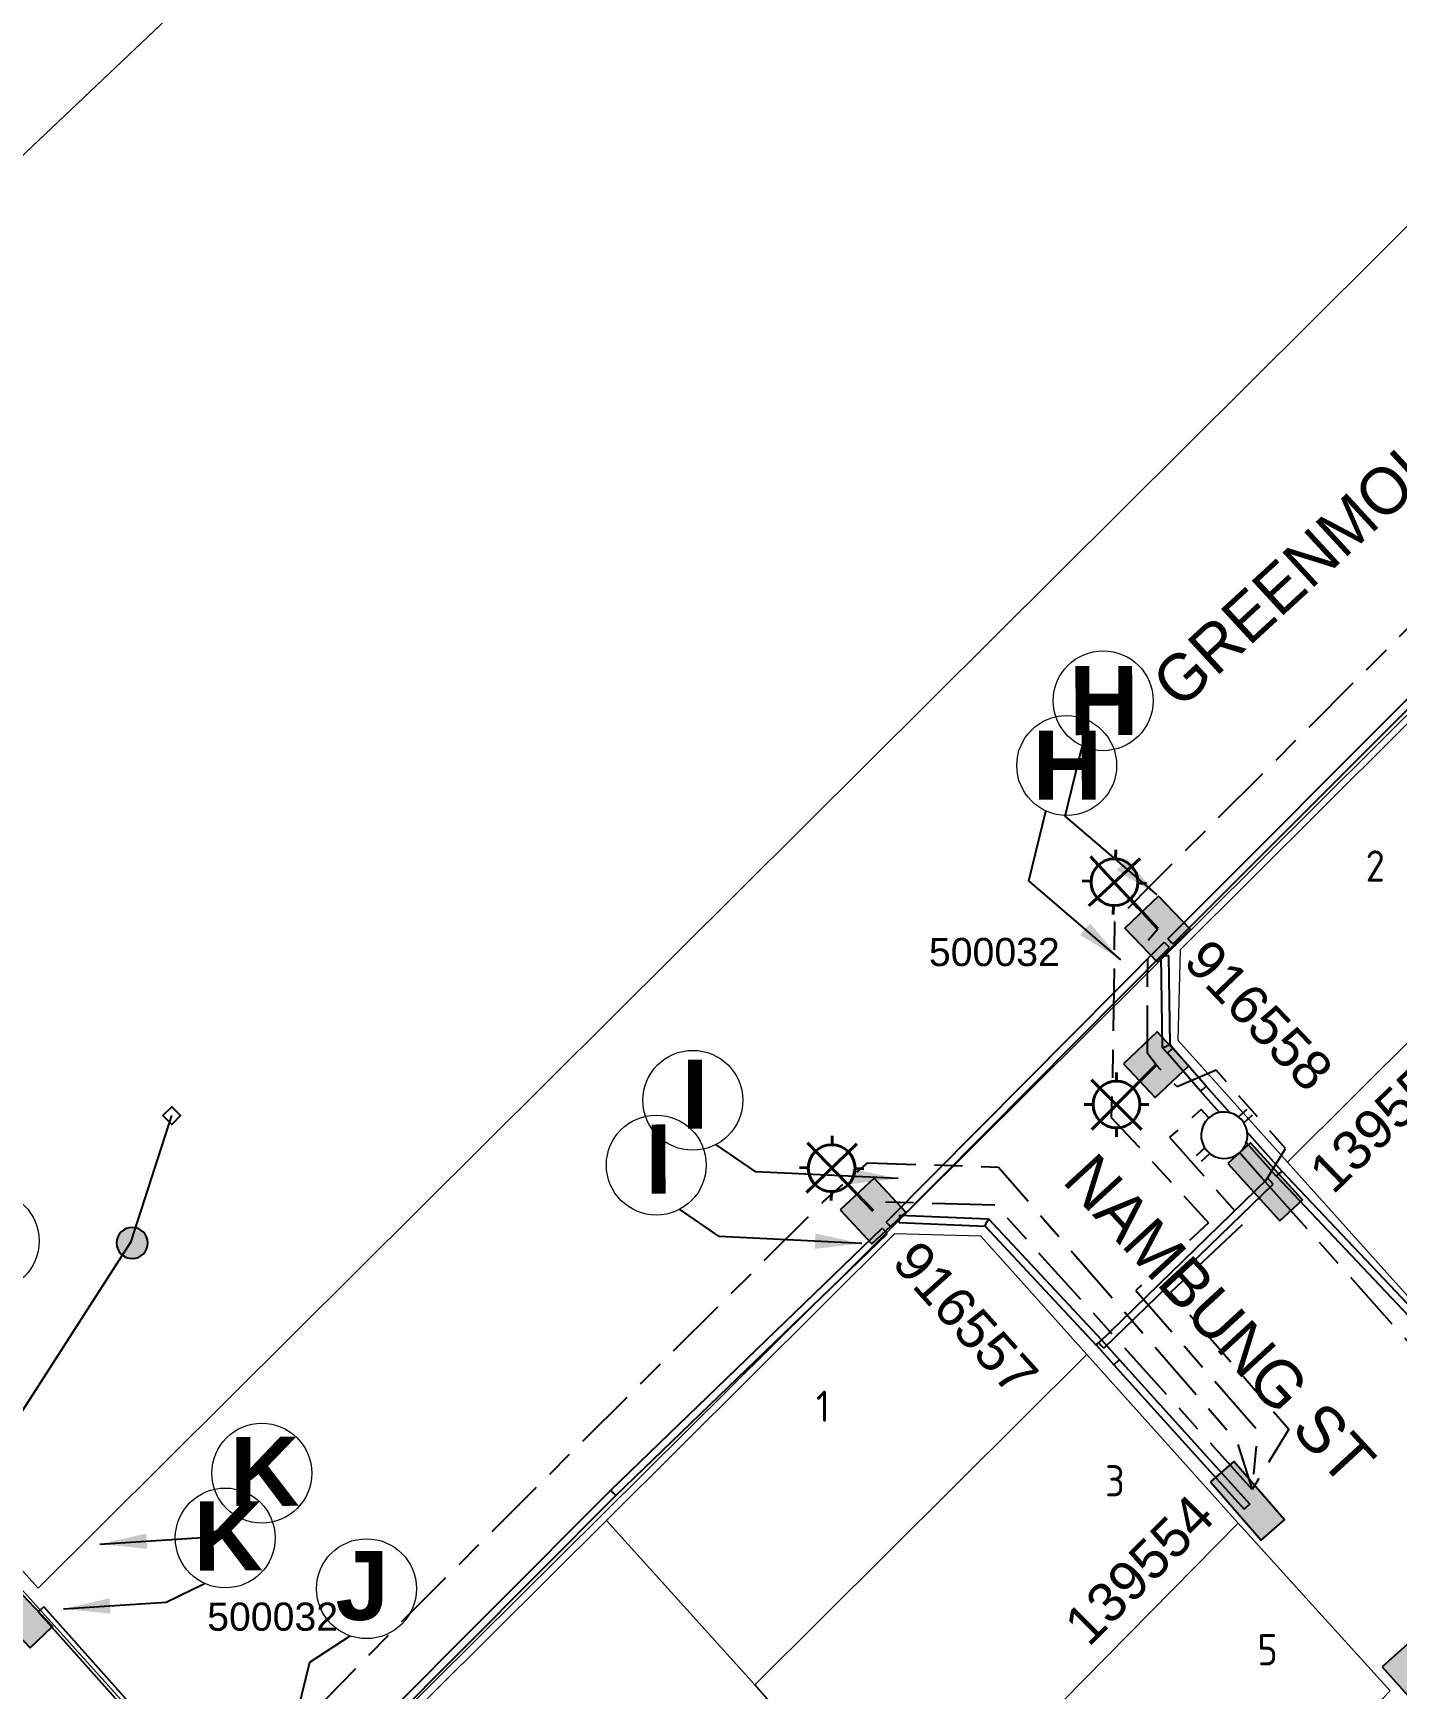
# Model space of a CAD drawing. Header units: metres. Extents: x -1 to 310379, y -2 to 6272124.
# Drawn here: x 309656.7 to 309744.1, y 6271225 to 6271331.1 of the extents above; entities that cross this region are included whole.
import ezdxf
from ezdxf.enums import TextEntityAlignment as Align

# ---------------------------------------------------------------- set-up
doc = ezdxf.new("R2010")
doc.units = ezdxf.units.M
doc.linetypes.add('Cable Exist UG', pattern=[8.2, 4, -1.2, 1.8, -1.2])
doc.layers.get('0').update_dxf_attribs({"color": 6})
for name, color, linetype in [('_User_LV_Exist', 7, 'Continuous'), ('_User_SL_Exist', 7, 'Continuous'), ('Duct_SP_EXT', 7, 'Continuous'), ('Equip_LV_EXT', 7, 'Continuous'), ('Equip_SP_SL_EXT', 7, 'Continuous'), ('Mains_HV_NEW_V17', 2, 'Continuous'), ('Mains_LV_EXT', 7, 'Continuous'), ('Notes', 7, 'Continuous'), ('Notes_HV_MISC', 7, 'Continuous'), ('Notes_SP_EXT', 7, 'Continuous'), ('Services_SP_EXT', 7, 'Continuous'), ('SupportsOH_SP_TR_HV_LV_SL_EXT', 7, 'Continuous'), ('SupportsUG_SP_LV_EXT', 7, 'Continuous'), ('SupportsUG_SP_LV_SL_EXT', 7, 'Continuous'), ('SupportsUG_SP_SL_EXT', 7, 'Continuous')]:
    doc.layers.add(name, color=color, linetype=linetype)
doc.layers.add('Cadastre Land Parcels_SP_EXT', color=9, linetype='Continuous', lineweight=5)
doc.styles.add('ARIAL', font='arial.ttf', dxfattribs={"height": 2})
doc.styles.add('COLUMN_LABEL', font='arial.ttf')
doc.styles.add('iecARIAL', font='arial.ttf', dxfattribs={"height": 2})
doc.styles.add('iecISOCP', font='isocp.shx')
doc.styles.add('ISOCP', font='isocp.shx', dxfattribs={"height": 1.75})
doc.styles.add('ITALICT', font='ITALICT')
doc.styles.add('POLE_LABEL', font='arial.ttf')
doc.styles.get("Standard").update_dxf_attribs({"font": 'arial.ttf'})
doc.linetypes.add('Cable New UG', pattern='A,7,-0.25,["x",Standard,S=2,R=0,X=0.2,Y=-0.8],-2.1', length=9.35)
doc.dimstyles.new('GISCAD Dim Style', dxfattribs={"dimtxt": 2.5, "dimasz": 3, "dimexe": 1.25, "dimexo": 0.625, "dimtad": 1, "dimtoh": 1, "dimdec": 1, "dimtxsty": 'ARIAL', "dimcen": 2.5, "dimadec": 0, "dimazin": 0, "dimtfac": 1, "dimtdec": 1, "dimtmove": 0, "dimatfit": 3, "dimfxl": 1.25, "dimarcsym": 0})

# ---------------------------------------------------------------- blocks, each defined once
blk = doc.blocks.new('COLUMN_EXT')
blk.add_hatch(color=256).paths.add_polyline_path([(-1.49, 1.48), (-1.49, -1.49), (1.48, -1.49), (1.48, 1.48)])
blk.add_lwpolyline([(-1.49, -1.49), (1.48, -1.49), (1.48, 1.48), (-1.49, 1.48)], close=True)
for tag, height, style, flags, p in [('ASSET_NUM', 2.5, 'COLUMN_LABEL', 8, (2, 2)), ('STRUCTURE_PLANT_NUMBER', 0.2, 'POLE_LABEL', 9, (1.81, 0.03)), ('STREET_CODE', 0.2, 'COLUMN_LABEL', 9, (1.81, -0.2))]:
    blk.add_attdef(tag, text='', height=height, dxfattribs=dict(style=style, flags=flags)).set_placement(p, align=Align.MIDDLE_LEFT)
at = {"flags": 9}
for tag, p in [('COLUMN_TYPE', (1.81, -0.4)), ('OWNED_BY', (1.81, -0.6)), ('STATE', (1.81, -0.8)), ('USAGE', (1.81, -1)), ('STREETNAME', (1.81, -1.6)), ('SUBURB', (1.81, -1.8)), ('LEGEND', (1.81, -1.2)), ('LOCATION', (1.81, -1.4)), ('NOTES', (1.81, -2))]:
    blk.add_attdef(tag, text='', height=0.2, dxfattribs=at).set_placement(p, align=Align.MIDDLE_LEFT)
at = {"flags": 1}
blk.add_attdef('Z', (1.81, -2.35), '', height=0.2, dxfattribs=at)
blk = doc.blocks.new('PILLAR_EXT')
blk.add_hatch(color=256).paths.add_polyline_path([(-2.475, 0.99), (-2.475, -0.99), (2.475, -0.99), (2.475, 0.99)])
blk.add_lwpolyline([(-2.475, -0.99), (2.475, -0.99), (2.475, 0.99), (-2.475, 0.99)], close=True)
at = {"style": 'iecARIAL', "flags": 8}
blk.add_attdef('ASSET_NUM', (1.5, 3.5), '', height=2.5, dxfattribs=at)
for tag, p, flags in [('OWNED_BY', (0, -0.2), 9), ('STATE', (0, -0.4), 9), ('SUPPORT_TYPE', (0, -0.6), 9), ('USAGE', (0, -0.8), 9), ('LEGEND', (0, -1), 9), ('LOCATION', (0, -1.2), 9), ('STREETNAME', (0, -1.8), 9), ('SUBURB', (0, -2), 1), ('NOTES', (0, -1.4), 9), ('PARENT', (0, -1.6), 9)]:
    blk.add_attdef(tag, p, '', height=0.2, dxfattribs=dict(flags=flags))
blk = doc.blocks.new('*U140')
at = {"lineweight": 40}
for p, q in [((-4.27, 1.18), (-1.04, 4.31)), ((-1.09, 1.13), (-4.22, 4.36)), ((-2.62, 4.81), (-2.63, 4.24)), ((-4.72, 2.78), (-4.16, 2.77)), ((-0.59, 2.71), (-1.16, 2.72)), ((-2.69, 0.68), (-2.68, 1.24)), ((0, 0), (-1.61, 1.67))]:
    blk.add_line(p, q, dxfattribs=at)
blk.add_circle((-2.66, 2.74), 1.5, dxfattribs=at)
at = {"style": 'iecARIAL', "flags": 8}
blk.add_attdef('ASSET_NUM', (1.5, 1.5), '', height=2.5, dxfattribs=at)
for tag, p, height, flags in [('CONSTRUCTED_VOLTAGE', (0.98, -0.65), 0.2, 9), ('CONTROL_TYPE', (0.98, -0.85), 0.2, 9), ('LANTERN_PURPOSE', (0.98, -1.05), 0.2, 9), ('LANTERN_TYPE', (0.98, -1.25), 0.2, 9), ('LNUMBER', (2.18, -3.25), 2.5, 8), ('OPERATING_VOLTAGE', (0.98, -1.65), 0.2, 9), ('ORIENTATION', (0.98, -1.85), 0.2, 9), ('OWNED_BY', (0.98, -2.05), 0.2, 9), ('STATE', (0.98, -2.25), 0.2, 9), ('NO_PHASES', (0.98, -1.45), 0.2, 9), ('USAGE', (0.98, -2.45), 0.2, 9), ('CEXIST', (0.98, -2.65), 0.2, 9), ('CNEW', (0.98, -2.85), 0.2, 9), ('CNUMBER', (0.98, -3.05), 0.2, 9), ('CREMOVE', (0.98, -3.25), 0.2, 9), ('CREPLACE', (0.98, -3.45), 0.2, 9), ('LKINGHEIGHT', (0.98, -3.65), 0.2, 9), ('LBRACKET', (0.98, -3.85), 0.2, 9), ('LBRACKETVOCAB', (0.98, -4.05), 0.2, 9), ('LCATEGORY', (0.98, -4.25), 0.2, 9), ('LCHARGE1', (0.98, -4.45), 0.2, 9), ('LCHARGE1PERCENT', (0.98, -4.65), 0.2, 9), ('LCHARGE2', (0.98, -4.85), 0.2, 9), ('LCHARGE2PERCENT', (0.98, -5.05), 0.2, 9), ('LCHARGE3', (0.98, -5.25), 0.2, 9), ('LCHARGE3PERCENT', (0.98, -5.45), 0.2, 9), ('LEXIST', (0.98, -5.65), 0.2, 9), ('LLAMP', (0.98, -5.85), 0.2, 9), ('LLAMPVOCAB', (0.98, -6.05), 0.2, 9), ('LMAST', (0.98, -6.25), 0.2, 9), ('LMASTVOCAB', (0.98, -6.45), 0.2, 9), ('LNEW', (0.98, -6.65), 0.2, 9), ('LANTNUMBER', (0.98, -6.85), 0.2, 9), ('LOUTREACH', (0.98, -7.25), 0.2, 9), ('LOUTREACHVOCAB', (0.98, -7.45), 0.2, 9), ('LRATECODE', (0.98, -7.65), 0.2, 9), ('LREMOVE', (0.98, -7.85), 0.2, 9), ('LREPLACE', (0.98, -8.05), 0.2, 9), ('LTYPE', (0.98, -8.25), 0.2, 9), ('LTYPEVOCAB', (0.98, -8.45), 0.2, 9), ('LEGEND', (0.98, -8.65), 0.2, 9), ('STREETNAME', (0.98, -9.25), 0.2, 9), ('SUBURB', (0.98, -9.45), 0.2, 1), ('LOCATION', (0.98, -8.85), 0.2, 9), ('NOTES', (0.98, -9.05), 0.2, 9)]:
    blk.add_attdef(tag, p, '', height=height, dxfattribs=dict(flags=flags))
blk = doc.blocks.new('*U139')
at = {"lineweight": 40}
for p, q in [((0, 0), (-1.49, -1.49)), ((-0.95, -4.14), (-4.14, -0.96)), ((-0.96, -0.96), (-4.13, -4.15)), ((-2.55, -0.49), (-2.55, -1.05)), ((-4.61, -2.55), (-4.05, -2.55)), ((-0.48, -2.55), (-1.05, -2.55)), ((-2.54, -4.61), (-2.54, -4.05))]:
    blk.add_line(p, q, dxfattribs=at)
blk.add_circle((-2.55, -2.55), 1.5, dxfattribs=at)
at = {"style": 'iecARIAL', "flags": 8}
blk.add_attdef('ASSET_NUM', (1.5, 1.5), '', height=2.5, dxfattribs=at)
for tag, p, height, flags in [('CONSTRUCTED_VOLTAGE', (0.98, -0.65), 0.2, 9), ('CONTROL_TYPE', (0.98, -0.85), 0.2, 9), ('LANTERN_PURPOSE', (0.98, -1.05), 0.2, 9), ('LANTERN_TYPE', (0.98, -1.25), 0.2, 9), ('LNUMBER', (2.18, -3.25), 2.5, 8), ('OPERATING_VOLTAGE', (0.98, -1.65), 0.2, 9), ('ORIENTATION', (0.98, -1.85), 0.2, 9), ('OWNED_BY', (0.98, -2.05), 0.2, 9), ('STATE', (0.98, -2.25), 0.2, 9), ('NO_PHASES', (0.98, -1.45), 0.2, 9), ('USAGE', (0.98, -2.45), 0.2, 9), ('CEXIST', (0.98, -2.65), 0.2, 9), ('CNEW', (0.98, -2.85), 0.2, 9), ('CNUMBER', (0.98, -3.05), 0.2, 9), ('CREMOVE', (0.98, -3.25), 0.2, 9), ('CREPLACE', (0.98, -3.45), 0.2, 9), ('LKINGHEIGHT', (0.98, -3.65), 0.2, 9), ('LBRACKET', (0.98, -3.85), 0.2, 9), ('LBRACKETVOCAB', (0.98, -4.05), 0.2, 9), ('LCATEGORY', (0.98, -4.25), 0.2, 9), ('LCHARGE1', (0.98, -4.45), 0.2, 9), ('LCHARGE1PERCENT', (0.98, -4.65), 0.2, 9), ('LCHARGE2', (0.98, -4.85), 0.2, 9), ('LCHARGE2PERCENT', (0.98, -5.05), 0.2, 9), ('LCHARGE3', (0.98, -5.25), 0.2, 9), ('LCHARGE3PERCENT', (0.98, -5.45), 0.2, 9), ('LEXIST', (0.98, -5.65), 0.2, 9), ('LLAMP', (0.98, -5.85), 0.2, 9), ('LLAMPVOCAB', (0.98, -6.05), 0.2, 9), ('LMAST', (0.98, -6.25), 0.2, 9), ('LMASTVOCAB', (0.98, -6.45), 0.2, 9), ('LNEW', (0.98, -6.65), 0.2, 9), ('LANTNUMBER', (0.98, -6.85), 0.2, 9), ('LOUTREACH', (0.98, -7.25), 0.2, 9), ('LOUTREACHVOCAB', (0.98, -7.45), 0.2, 9), ('LRATECODE', (0.98, -7.65), 0.2, 9), ('LREMOVE', (0.98, -7.85), 0.2, 9), ('LREPLACE', (0.98, -8.05), 0.2, 9), ('LTYPE', (0.98, -8.25), 0.2, 9), ('LTYPEVOCAB', (0.98, -8.45), 0.2, 9), ('LEGEND', (0.98, -8.65), 0.2, 9), ('STREETNAME', (0.98, -9.25), 0.2, 9), ('SUBURB', (0.98, -9.45), 0.2, 1), ('LOCATION', (0.98, -8.85), 0.2, 9), ('NOTES', (0.98, -9.05), 0.2, 9)]:
    blk.add_attdef(tag, p, '', height=height, dxfattribs=dict(flags=flags))
blk = doc.blocks.new('*U138')
at = {"lineweight": 40}
for p, q in [((-4.42, 1.47), (-1.12, 4.52)), ((-1.24, 1.34), (-4.3, 4.65)), ((-2.69, 5.06), (-2.71, 4.49)), ((-4.83, 3.08), (-4.27, 3.05)), ((-0.71, 2.92), (-1.27, 2.94)), ((-2.85, 0.93), (-2.83, 1.5)), ((0, 0), (-1.75, 1.9))]:
    blk.add_line(p, q, dxfattribs=at)
blk.add_circle((-2.77, 3), 1.5, dxfattribs=at)
at = {"style": 'iecARIAL', "flags": 8}
blk.add_attdef('ASSET_NUM', (1.5, 1.5), '', height=2.5, dxfattribs=at)
for tag, p, height, flags in [('CONSTRUCTED_VOLTAGE', (0.98, -0.65), 0.2, 9), ('CONTROL_TYPE', (0.98, -0.85), 0.2, 9), ('LANTERN_PURPOSE', (0.98, -1.05), 0.2, 9), ('LANTERN_TYPE', (0.98, -1.25), 0.2, 9), ('LNUMBER', (2.18, -3.25), 2.5, 8), ('OPERATING_VOLTAGE', (0.98, -1.65), 0.2, 9), ('ORIENTATION', (0.98, -1.85), 0.2, 9), ('OWNED_BY', (0.98, -2.05), 0.2, 9), ('STATE', (0.98, -2.25), 0.2, 9), ('NO_PHASES', (0.98, -1.45), 0.2, 9), ('USAGE', (0.98, -2.45), 0.2, 9), ('CEXIST', (0.98, -2.65), 0.2, 9), ('CNEW', (0.98, -2.85), 0.2, 9), ('CNUMBER', (0.98, -3.05), 0.2, 9), ('CREMOVE', (0.98, -3.25), 0.2, 9), ('CREPLACE', (0.98, -3.45), 0.2, 9), ('LKINGHEIGHT', (0.98, -3.65), 0.2, 9), ('LBRACKET', (0.98, -3.85), 0.2, 9), ('LBRACKETVOCAB', (0.98, -4.05), 0.2, 9), ('LCATEGORY', (0.98, -4.25), 0.2, 9), ('LCHARGE1', (0.98, -4.45), 0.2, 9), ('LCHARGE1PERCENT', (0.98, -4.65), 0.2, 9), ('LCHARGE2', (0.98, -4.85), 0.2, 9), ('LCHARGE2PERCENT', (0.98, -5.05), 0.2, 9), ('LCHARGE3', (0.98, -5.25), 0.2, 9), ('LCHARGE3PERCENT', (0.98, -5.45), 0.2, 9), ('LEXIST', (0.98, -5.65), 0.2, 9), ('LLAMP', (0.98, -5.85), 0.2, 9), ('LLAMPVOCAB', (0.98, -6.05), 0.2, 9), ('LMAST', (0.98, -6.25), 0.2, 9), ('LMASTVOCAB', (0.98, -6.45), 0.2, 9), ('LNEW', (0.98, -6.65), 0.2, 9), ('LANTNUMBER', (0.98, -6.85), 0.2, 9), ('LOUTREACH', (0.98, -7.25), 0.2, 9), ('LOUTREACHVOCAB', (0.98, -7.45), 0.2, 9), ('LRATECODE', (0.98, -7.65), 0.2, 9), ('LREMOVE', (0.98, -7.85), 0.2, 9), ('LREPLACE', (0.98, -8.05), 0.2, 9), ('LTYPE', (0.98, -8.25), 0.2, 9), ('LTYPEVOCAB', (0.98, -8.45), 0.2, 9), ('LEGEND', (0.98, -8.65), 0.2, 9), ('STREETNAME', (0.98, -9.25), 0.2, 9), ('SUBURB', (0.98, -9.45), 0.2, 1), ('LOCATION', (0.98, -8.85), 0.2, 9), ('NOTES', (0.98, -9.05), 0.2, 9)]:
    blk.add_attdef(tag, p, '', height=height, dxfattribs=dict(flags=flags))
blk = doc.blocks.new('CCP_EXT')
at = {"flags": 9}
for tag, p in [('STATE', (0, -1.8)), ('USAGE', (0, -1.2)), ('LEGEND', (0, -1.4)), ('LIFE_SUPPORT', (0, -1.6)), ('NOTES', (0, -2))]:
    blk.add_attdef(tag, text='', height=0.2, dxfattribs=at).set_placement(p, align=Align.MIDDLE_LEFT)
blk.add_wipeout([(0, 0.57), (0.57, 0), (0, -0.57), (-0.57, 0)])
blk.add_lwpolyline([(-0.57, 0), (0, 0.57), (0.57, 0), (0, -0.57), (-0.57, 0)])
at = {"flags": 1}
blk.add_attdef('Z', (0, 0), '', height=0.2, dxfattribs=at)
at = {"flags": 9}
for tag, p in [('CCP_TYPE', (0, 0)), ('CONSTRUCTED_VOLTAGE', (0, -0.2)), ('OPERATING_VOLTAGE', (0, -0.6)), ('ORIENTATION', (0, -0.8)), ('OWNED_BY', (0, -1)), ('NO_PHASES', (0, -0.4))]:
    blk.add_attdef(tag, text='', height=0.2, dxfattribs=at).set_placement(p, align=Align.MIDDLE_LEFT)
blk = doc.blocks.new('POLE_EXT')
blk.add_hatch(color=256).paths.add_polyline_path([(-1, 0, 1), (1, 0, 1)])
blk.add_lwpolyline([(-1, 0, 1), (1, 0, 1)], format="xyb", close=True)
for tag, height, flags, p in [('pNumber', 2.5, 8, (-17.84, 2.07)), ('OWNED_BY', 0.2, 9, (1.35, -0.4)), ('SPECIAL_USE', 0.2, 9, (1.35, -0.8)), ('STATE', 0.2, 9, (1.35, -1)), ('PARENT', 0.2, 9, (1.35, -0.6)), ('cLV', 0.2, 9, (1.35, -1.4)), ('hDepth', 0.2, 9, (1.35, -1.6)), ('hDia', 0.2, 9, (1.35, -1.8)), ('cHV', 0.2, 9, (1.35, -2)), ('USAGE', 0.2, 9, (1.35, -1.2)), ('LBRACKET', 0.2, 9, (1.35, -2.2)), ('LExisting', 0.2, 9, (1.35, -2.4)), ('LANTNUMBER', 0.2, 9, (1.35, -2.6)), ('LOther', 0.2, 9, (1.35, -2.8)), ('LRemove', 0.2, 9, (1.35, -3)), ('LEGEND', 0.2, 9, (1.35, -3.2)), ('cLinedev', 0.2, 9, (1.35, -3.4)), ('pExisting', 0.2, 9, (1.35, -3.8)), ('LOCATION', 0.2, 9, (1.35, -3.6)), ('PFNUMBER', 0.2, 9, (1.35, -4)), ('NEWPFNUMBER', 0.2, 9, (1.35, -4.2)), ('pFooting', 0.2, 9, (1.35, -4.4)), ('pNew', 0.2, 9, (1.35, -4.6)), ('pRelocate', 0.2, 9, (1.35, -5)), ('pRemove', 0.2, 9, (1.35, -5.2)), ('pReplace', 0.2, 9, (1.35, -5.4)), ('pStay', 0.2, 9, (1.35, -5.6)), ('pType', 0.2, 9, (1.35, -5.8)), ('cspan', 0.2, 9, (1.35, -6)), ('STREETNAME', 0.2, 9, (1.35, -6.2)), ('SUBURB', 0.2, 9, (1.35, -6.4)), ('OPERATED_BY', 0.2, 9, (1.36, -7.01)), ('NOTES', 0.2, 9, (1.35, -6.6)), ('MAINTAINED_BY', 0.2, 9, (1.36, -6.81))]:
    blk.add_attdef(tag, text='', height=height, dxfattribs=dict(flags=flags)).set_placement(p, align=Align.MIDDLE_LEFT)
at = {"style": 'POLE_LABEL'}
for tag, height, flags, p in [('ASSET_NUM', 2.5, 8, (2, 2)), ('STRUCTURE_PLANT_NUMBER', 0.2, 9, (1.35, 0.03)), ('STREET_CODE', 0.2, 9, (1.35, -0.2))]:
    blk.add_attdef(tag, text='', height=height, dxfattribs=dict(at, flags=flags)).set_placement(p, align=Align.MIDDLE_LEFT)
at = {"flags": 1}
blk.add_attdef('Z', (1.35, -7.33), '', height=0.2, dxfattribs=at)
blk = doc.blocks.new('LV_UG_LINKS_OPEN_EXT')
blk.add_wipeout([(-0.25, 1.47), (-0.43, 1.43), (-0.61, 1.36), (-0.77, 1.28), (-0.93, 1.17), (-1.07, 1.05), (-1.19, 0.9), (-1.29, 0.75), (-1.38, 0.58), (-1.44, 0.4), (-1.48, 0.22), (-1.49, 0.03), (-1.49, -0.16), (-1.45, -0.34), (-1.4, -0.52), (-1.32, -0.69), (-1.23, -0.85), (-1.11, -1), (-0.98, -1.13), (-0.83, -1.24), (-0.66, -1.34), (-0.49, -1.41), (-0.31, -1.46), (-0.13, -1.49), (0.06, -1.49), (0.25, -1.47), (0.43, -1.43), (0.61, -1.36), (0.77, -1.28), (0.93, -1.17), (1.07, -1.05), (1.19, -0.9), (1.29, -0.75), (1.38, -0.58), (1.44, -0.4), (1.48, -0.22), (1.49, -0.03), (1.49, 0.16), (1.45, 0.34), (1.4, 0.52), (1.32, 0.69), (1.23, 0.85), (1.11, 1), (0.98, 1.13), (0.83, 1.24), (0.66, 1.34), (0.49, 1.41), (0.31, 1.46), (0.13, 1.49), (-0.06, 1.49)])
for p, q in [((-0.25, 1.47), (-0.25, 2.22)), ((0.25, 1.47), (0.25, 2.22)), ((-0.25, -1.47), (-0.25, -2.22)), ((0.25, -1.47), (0.25, -2.22))]:
    blk.add_line(p, q)
blk.add_lwpolyline([(0, -1.49, 1), (0, 1.49, 1)], format="xyb", close=True)
at = {"flags": 9}
for tag, p in [('ACTUAL_STATUS', (0, 0)), ('CONSTRUCTED_VOLTAGE', (0, -0.2)), ('OPERATING_VOLTAGE', (0, -0.6)), ('ORIENTATION', (0, -0.8)), ('STATE', (0, -1)), ('NO_PHASES', (0, -0.4)), ('SWITCH_TYPE', (0, -1.2)), ('USAGE', (0, -1.4)), ('NOTES', (0, -1.6))]:
    blk.add_attdef(tag, text='', height=0.2, dxfattribs=at).set_placement(p, align=Align.MIDDLE_LEFT)
at = {"flags": 1}
blk.add_attdef('Z', (0, 0), '', height=0.2, dxfattribs=at)

msp = doc.modelspace()

# ---------------------------------------------------------------- linework, layer by layer
at = {"layer": '_User_LV_Exist', "color": 7, "linetype": 'Cable Exist UG', "flags": 128}
for points in [[(309788.96, 6271294.04), (309781.58, 6271301.59), (309781.58, 6271301.59), (309772.84, 6271311.03), (309772.84, 6271311.03), (309772.84, 6271311.03), (309770.45, 6271313.42), (309764.49, 6271312.58), (309762.72, 6271310.8), (309762.72, 6271310.8), (309762.72, 6271310.8), (309728.36, 6271276.48), (309728.36, 6271276.48), (309728.36, 6271276.48), (309726.03, 6271274.12), (309725.9, 6271263.95), (309725.81, 6271261.58), (309727.56, 6271259.74), (309732.05, 6271254.84), (309727.4, 6271250.51), (309727.4, 6271250.51), (309735.2, 6271241.55), (309734.85, 6271237.76)], [(309690.1, 6271191.63), (309682.2, 6271200.49), (309682.2, 6271200.49), (309682.2, 6271200.49), (309670.63, 6271212.57), (309670.63, 6271212.57), (309670.7, 6271219.27), (309673, 6271221.77), (309673, 6271221.77), (309673, 6271221.77), (309680.35, 6271229.3), (309680.35, 6271229.3), (309680.35, 6271229.3), (309707.36, 6271256.19), (309707.36, 6271256.19), (309707.36, 6271256.19), (309710.21, 6271258.69), (309718.58, 6271258.41), (309718.58, 6271258.41), (309733.85, 6271240.86), (309734.85, 6271237.76)], [(309735.68, 6271257.47), (309754.51, 6271236.38)]]:
    msp.add_lwpolyline(points, dxfattribs=at)
at = {"layer": '_User_SL_Exist', "linetype": 'Cable Exist UG', "flags": 128}
for points in [[(309728.7, 6271264.97), (309728.13, 6271265.68), (309728.16, 6271272.93), (309728.79, 6271273.67)], [(309735.68, 6271257.47), (309736.98, 6271259.61), (309732.53, 6271264.62), (309730.03, 6271263.55), (309728.7, 6271264.97)], [(309734.85, 6271237.76), (309718.42, 6271255.97), (309711.21, 6271256.17), (309710.56, 6271255.6)]]:
    msp.add_lwpolyline(points, dxfattribs=at)
at = {"layer": 'Cadastre Land Parcels_SP_EXT', "linetype": 'Continuous'}
for points in [[(309832.39, 6271490.34), (309804.69, 6271520.65), (309542.42, 6271358.77), (309611.99, 6271281.48), (309832.39, 6271490.34)], [(309767.32, 6271341.11), (309724.76, 6271388.35), (309611.99, 6271281.48), (309657.04, 6271231.43), (309767.32, 6271341.11)], [(309758.4, 6271279.92), (309758.28, 6271280.04), (309748.69, 6271290.7), (309730.23, 6271272.34), (309730.08, 6271266.55), (309737.1, 6271258.73), (309758.4, 6271279.92)], [(309767.87, 6271269.39), (309766.65, 6271270.75), (309758.4, 6271279.92), (309737.1, 6271258.73), (309746.3, 6271248.49), (309767.87, 6271269.39)], [(309724.25, 6271246.4), (309717.45, 6271253.98), (309711.93, 6271254.14), (309693.47, 6271235.77), (309702.97, 6271225.24), (309724.25, 6271246.4)], [(309733.94, 6271235.6), (309724.25, 6271246.4), (309702.97, 6271225.24), (309703.92, 6271224.18), (309712.88, 6271214.23), (309733.94, 6271235.6)], [(309703.92, 6271224.18), (309702.97, 6271225.24), (309693.47, 6271235.77), (309675.02, 6271217.42), (309674.86, 6271211.62), (309682.63, 6271202.99), (309703.92, 6271224.18)], [(309743.68, 6271224.85), (309733.94, 6271235.6), (309712.88, 6271214.23), (309713.4, 6271213.65), (309722.86, 6271203.14), (309743.68, 6271224.85)]]:
    msp.add_lwpolyline(points, close=True, dxfattribs=at)
at = {"layer": 'Duct_SP_EXT'}
for p, q in [((309729.45, 6271273.04), (309748.74, 6271292.36)), ((309729.78, 6271272.71), (309749.08, 6271292.02)), ((309729.45, 6271273.04), (309729.62, 6271272.87)), ((309711.4, 6271254.88), (309729.2, 6271272.83)), ((309711.74, 6271254.54), (309729.54, 6271272.49)), ((309729.11, 6271266.05), (309729.02, 6271271.94)), ((309729.02, 6271271.94), (309729.26, 6271271.94)), ((309729.2, 6271272.83), (309729.37, 6271272.66)), ((309729.5, 6271271.94), (309729.26, 6271271.94)), ((309729.54, 6271272.49), (309729.37, 6271272.66)), ((309729.59, 6271266.24), (309729.5, 6271271.94)), ((309729.78, 6271272.71), (309729.62, 6271272.87)), ((309729.11, 6271266.05), (309729.35, 6271266.15)), ((309729.41, 6271265.72), (309729.11, 6271266.05)), ((309729.59, 6271266.24), (309729.35, 6271266.15)), ((309729.41, 6271265.72), (309729.59, 6271265.88)), ((309729.41, 6271265.72), (309729.59, 6271265.88)), ((309731.54, 6271263.28), (309729.41, 6271265.72)), ((309729.77, 6271266.04), (309729.59, 6271266.24)), ((309729.77, 6271266.04), (309729.59, 6271265.88)), ((309729.77, 6271266.04), (309729.59, 6271265.88)), ((309731.9, 6271263.59), (309729.77, 6271266.04)), ((309731.54, 6271263.27), (309731.72, 6271263.43)), ((309731.54, 6271263.28), (309731.72, 6271263.43)), ((309731.9, 6271263.59), (309731.72, 6271263.43)), ((309731.9, 6271263.59), (309731.72, 6271263.43)), ((309736.75, 6271258.15), (309731.9, 6271263.59)), ((309731.9, 6271263.59), (309731.9, 6271263.59)), ((309731.54, 6271263.27), (309731.54, 6271263.28)), ((309736.39, 6271257.83), (309731.54, 6271263.27)), ((309736.75, 6271258.16), (309736.57, 6271257.99)), ((309736.75, 6271258.15), (309736.57, 6271257.99)), ((309746.36, 6271248.01), (309736.75, 6271258.16)), ((309725.02, 6271247.16), (309735.86, 6271257.67)), ((309725.35, 6271246.82), (309736.19, 6271257.32)), ((309735.86, 6271257.67), (309736.03, 6271257.5)), ((309736.19, 6271257.32), (309736.03, 6271257.5)), ((309736.39, 6271257.83), (309736.57, 6271257.99)), ((309736.4, 6271257.83), (309736.57, 6271257.99)), ((309746, 6271247.69), (309736.4, 6271257.83)), ((309712.23, 6271254.86), (309712.24, 6271255.1)), ((309712.25, 6271255.34), (309712.24, 6271255.1)), ((309712.25, 6271255.34), (309717.94, 6271255.09)), ((309717.94, 6271255.09), (309717.83, 6271254.86)), ((309717.94, 6271255.09), (309725.19, 6271247.34)), ((309693.74, 6271237.72), (309711.13, 6271254.49)), ((309694.07, 6271237.37), (309711.46, 6271254.14)), ((309711.13, 6271254.49), (309711.3, 6271254.32)), ((309711.46, 6271254.14), (309711.3, 6271254.32)), ((309711.4, 6271254.88), (309711.57, 6271254.71)), ((309711.74, 6271254.54), (309711.57, 6271254.71)), ((309712.23, 6271254.86), (309717.73, 6271254.62)), ((309717.73, 6271254.62), (309717.83, 6271254.86)), ((309717.73, 6271254.62), (309724.84, 6271247.01)), ((309724.84, 6271247.01), (309725.01, 6271247.18)), ((309724.84, 6271247.02), (309725.01, 6271247.18)), ((309724.84, 6271247.02), (309725.98, 6271245.74)), ((309725.19, 6271247.34), (309725.01, 6271247.18)), ((309725.19, 6271247.34), (309725.01, 6271247.18)), ((309725.02, 6271247.16), (309725.18, 6271246.99)), ((309725.35, 6271246.82), (309725.18, 6271246.99)), ((309725.19, 6271247.34), (309726.34, 6271246.07)), ((309725.98, 6271245.74), (309726.16, 6271245.91)), ((309725.98, 6271245.74), (309726.16, 6271245.91)), ((309725.98, 6271245.74), (309725.98, 6271245.74)), ((309725.98, 6271245.74), (309734.33, 6271236.49)), ((309726.34, 6271246.07), (309726.16, 6271245.91)), ((309726.34, 6271246.07), (309726.16, 6271245.91)), ((309726.34, 6271246.07), (309726.34, 6271246.07)), ((309726.34, 6271246.07), (309734.69, 6271236.82)), ((309674.07, 6271218), (309693.74, 6271237.72)), ((309674.41, 6271217.66), (309694.07, 6271237.37)), ((309693.74, 6271237.72), (309693.9, 6271237.54)), ((309694.07, 6271237.37), (309693.9, 6271237.54)), ((309734.33, 6271236.49), (309734.51, 6271236.65)), ((309734.69, 6271236.82), (309734.51, 6271236.65)), ((309657.05, 6271229.91), (309657.23, 6271230.07)), ((309657.05, 6271229.91), (309673.47, 6271211.56)), ((309657.41, 6271230.23), (309657.23, 6271230.07)), ((309657.41, 6271230.23), (309673.83, 6271211.88))]:
    msp.add_line(p, q, dxfattribs=at)
at = {"layer": 'Mains_LV_EXT', "linetype": 'Cable Exist UG', "flags": 128}
msp.add_lwpolyline([(309735.68, 6271257.47), (309731.58, 6271262.11), (309729.55, 6271260.32), (309734.37, 6271254.88), (309729.62, 6271250.38), (309737.2, 6271241.62), (309734.85, 6271237.76)], dxfattribs=at)
at = {"layer": 'Notes_HV_MISC', "color": 2, "lineweight": 0}
for centre in [(309725.3, 6271288.29), (309699, 6271262.69), (309653.91, 6271253.67), (309671.38, 6271238.8), (309678.09, 6271231.4)]:
    msp.add_circle(centre, 3.2, dxfattribs=at)
at = {"layer": 'Notes_SP_EXT', "color": 2, "lineweight": 0}
for centre in [(309722.96, 6271284.14), (309696.66, 6271258.54), (309669.04, 6271234.65)]:
    msp.add_circle(centre, 3.2, dxfattribs=at)

# ---------------------------------------------------------------- block references
at = {"layer": 'Equip_SP_SL_EXT'}
for name, p in [('*U138', (309728.79, 6271273.67)), ('*U139', (309728.7, 6271264.97)), ('*U140', (309710.56, 6271255.6))]:
    msp.add_blockref(name, p, dxfattribs=at)
at = {"layer": 'SupportsOH_SP_TR_HV_LV_SL_EXT'}
msp.add_blockref('POLE_EXT', (309663.08, 6271253.55), dxfattribs=at)
at = {"layer": 'SupportsUG_SP_LV_EXT'}
ref = msp.add_blockref('PILLAR_EXT', (309655.55, 6271230.09), dxfattribs=dict(at, rotation=313.6794416495813))
ref.add_attrib('ASSET_NUM', '128199', dxfattribs={"height": 2.5, "rotation": 44.4476, "style": 'iecARIAL'}).set_placement((309645.84, 6271220.29), align=Align.MIDDLE_LEFT)
at = {"layer": 'SupportsUG_SP_LV_SL_EXT'}
ref = msp.add_blockref('PILLAR_EXT', (309735.68, 6271257.47), dxfattribs=dict(at, rotation=312.3062475406119))
ref.add_attrib('ASSET_NUM', '139555', dxfattribs={"height": 2.5, "rotation": 44.0527, "style": 'iecARIAL'}).set_placement((309739.15, 6271257.49), align=Align.MIDDLE_LEFT)
ref = msp.add_blockref('PILLAR_EXT', (309734.55, 6271237.03), dxfattribs=dict(at, rotation=310.855611588765))
ref.add_attrib('ASSET_NUM', '139554', dxfattribs={"height": 2.5, "rotation": 45.0649, "style": 'iecARIAL'}).set_placement((309731.71, 6271236.74), align=Align.MIDDLE_RIGHT)
at = {"layer": 'SupportsUG_SP_SL_EXT'}
ref = msp.add_blockref('COLUMN_EXT', (309728.79, 6271273.67), dxfattribs=dict(at, rotation=223.8098823356687))
ref.add_attrib('ASSET_NUM', '916558', dxfattribs={"layer": 'SupportsUG_SP_LV_SL_EXT', "height": 2.5, "rotation": 313.8099, "style": 'COLUMN_LABEL'}).set_placement((309731.25, 6271272.35), align=Align.MIDDLE_LEFT)
for p, rotation in [((309728.7, 6271264.97), 313.216602050673), ((309745.29, 6271226.28), 311.988571264344)]:
    msp.add_blockref('COLUMN_EXT', p, dxfattribs=dict(at, rotation=rotation))
ref = msp.add_blockref('COLUMN_EXT', (309710.56, 6271255.6), dxfattribs=dict(at, rotation=313.0568019996057))
ref.add_attrib('ASSET_NUM', '916557', dxfattribs={"layer": 'SupportsUG_SP_LV_SL_EXT', "height": 2.5, "rotation": 311.9375, "style": 'COLUMN_LABEL'}).set_placement((309712.6, 6271253.07), align=Align.MIDDLE_LEFT)

# ---------------------------------------------------------------- texts
at = {"layer": 'Cadastre Land Parcels_SP_EXT', "style": 'ISOCP'}
for s, p in [('2', (309742.12, 6271276.7)), ('1', (309706.89, 6271242.09)), ('3', (309725.42, 6271237.31)), ('5', (309735.18, 6271226.49))]:
    msp.add_text(s, height=2, dxfattribs=at).set_placement(p)
at = {"layer": 'Duct_SP_EXT'}
for p in [(309714.13, 6271271.29), (309667.88, 6271228.71)]:
    msp.add_text('500032', height=1.8, dxfattribs=at).set_placement(p)
at = {"layer": 'Notes', "char_height": 3, "attachment_point": 5, "style": 'ITALICT'}
for s, insert, rotation in [('{\\fStylus BT|b0|i0|c0|p34;GREENMOUNT }', (309739.87, 6271298.56), 42.6431), ('{\\fStylus BT|b0|i0|c0|p34;NAMBUNG ST }', (309732.75, 6271248.65), 312.6431)]:
    msp.add_mtext(s, dxfattribs=dict(at, insert=insert, rotation=rotation))
at = {"layer": 'Notes_HV_MISC', "color": 2, "lineweight": 0, "char_height": 4.424, "width": 2.6544, "attachment_point": 2, "rotation": 0.1004, "style": 'iecISOCP'}
for s, insert in [('{\\fArial|b1|i0|c0|p34;H}', (309725.34, 6271290.51)), ('{\\fArial|b1|i0|c0|p34;I}', (309699.14, 6271265.29)), ('{\\fArial|b1|i0|c0|p34;J}', (309677.81, 6271233.82))]:
    msp.add_mtext(s, dxfattribs=dict(at, insert=insert))
at = {"layer": 'Notes_HV_MISC', "color": 2, "lineweight": 0, "insert": (309671.57, 6271241.13), "char_height": 4.424, "attachment_point": 2, "rotation": 0.1004, "style": 'iecISOCP'}
msp.add_mtext('{\\fArial|b1|i0|c0|p34;K}', dxfattribs=at)
at = {"layer": 'Notes_SP_EXT', "color": 2, "lineweight": 0, "char_height": 4.424, "width": 2.6544, "attachment_point": 2, "rotation": 0.1004, "style": 'iecISOCP'}
for s, insert in [('{\\fArial|b1|i0|c0|p34;H}', (309723, 6271286.37)), ('{\\fArial|b1|i0|c0|p34;I}', (309696.8, 6271261.14))]:
    msp.add_mtext(s, dxfattribs=dict(at, insert=insert))
at = {"layer": 'Notes_SP_EXT', "color": 2, "lineweight": 0, "insert": (309669.23, 6271236.99), "char_height": 4.424, "attachment_point": 2, "rotation": 0.1004, "style": 'iecISOCP'}
msp.add_mtext('{\\fArial|b1|i0|c0|p34;K}', dxfattribs=at)

# ---------------------------------------------------------------- leaders
at = {"layer": 'Notes_HV_MISC', "color": 2, "lineweight": 0}
for points in [[(309728.76, 6271275.85), (309722.87, 6271280.9), (309723.96, 6271285.36)], [(309712.17, 6271257.67), (309703.05, 6271258.11), (309700.48, 6271259.85)], [(309661.01, 6271234.25), (309667.59, 6271234.68), (309670.04, 6271235.87)], [(309672.29, 6271217.91), (309674.45, 6271226.69), (309677.04, 6271228.37)]]:
    msp.add_leader(points, dimstyle='GISCAD Dim Style', override={"dimgap": 0.625, "dimtad": 0}, dxfattribs=at)
at = {"layer": 'Notes_SP_EXT', "color": 2, "lineweight": 0}
for points in [[(309726.42, 6271271.7), (309720.53, 6271276.75), (309721.62, 6271281.22)], [(309709.83, 6271253.52), (309700.7, 6271253.96), (309698.14, 6271255.71)], [(309658.67, 6271230.1), (309665.25, 6271230.53), (309667.7, 6271231.73)]]:
    msp.add_leader(points, dimstyle='GISCAD Dim Style', override={"dimgap": 0.625, "dimtad": 0}, dxfattribs=at)

# ---------------------------------------------------------------- next in the draw order: block references
at = {"layer": 'Services_SP_EXT'}
msp.add_blockref('CCP_EXT', (309665.61, 6271261.71), dxfattribs=at)

# ---------------------------------------------------------------- next in the draw order: linework, layer by layer
at = {"layer": 'Mains_HV_NEW_V17', "color": 2, "linetype": 'Cable New UG', "lineweight": 0, "flags": 128}
msp.add_lwpolyline([(309815.07, 6271482.05), (309832.47, 6271498.21), (309849.21, 6271479.4), (309891.37, 6271433.71), (309857.89, 6271400.53), (309823.68, 6271365.98), (309765.06, 6271307.52), (309709.52, 6271252.33), (309674.26, 6271217.35), (309674.12, 6271211.4), (309672.13, 6271213.44), (309649.41, 6271238.66), (309638.58, 6271229.23), (309598.92, 6271273.84), (309588.41, 6271264.31), (309576.06, 6271253.1)], dxfattribs=at)
at = {"layer": 'Services_SP_EXT'}
msp.add_lwpolyline([(309654.2, 6271239.97), (309663.02, 6271253.64), (309665.61, 6271261.71)], dxfattribs=at)

# ---------------------------------------------------------------- next in the draw order: block references
at = {"layer": 'Equip_LV_EXT', "rotation": 312.3062475406119}
msp.add_blockref('LV_UG_LINKS_OPEN_EXT', (309733.06, 6271260.45), dxfattribs=at)

doc.saveas('drawing.dxf')
